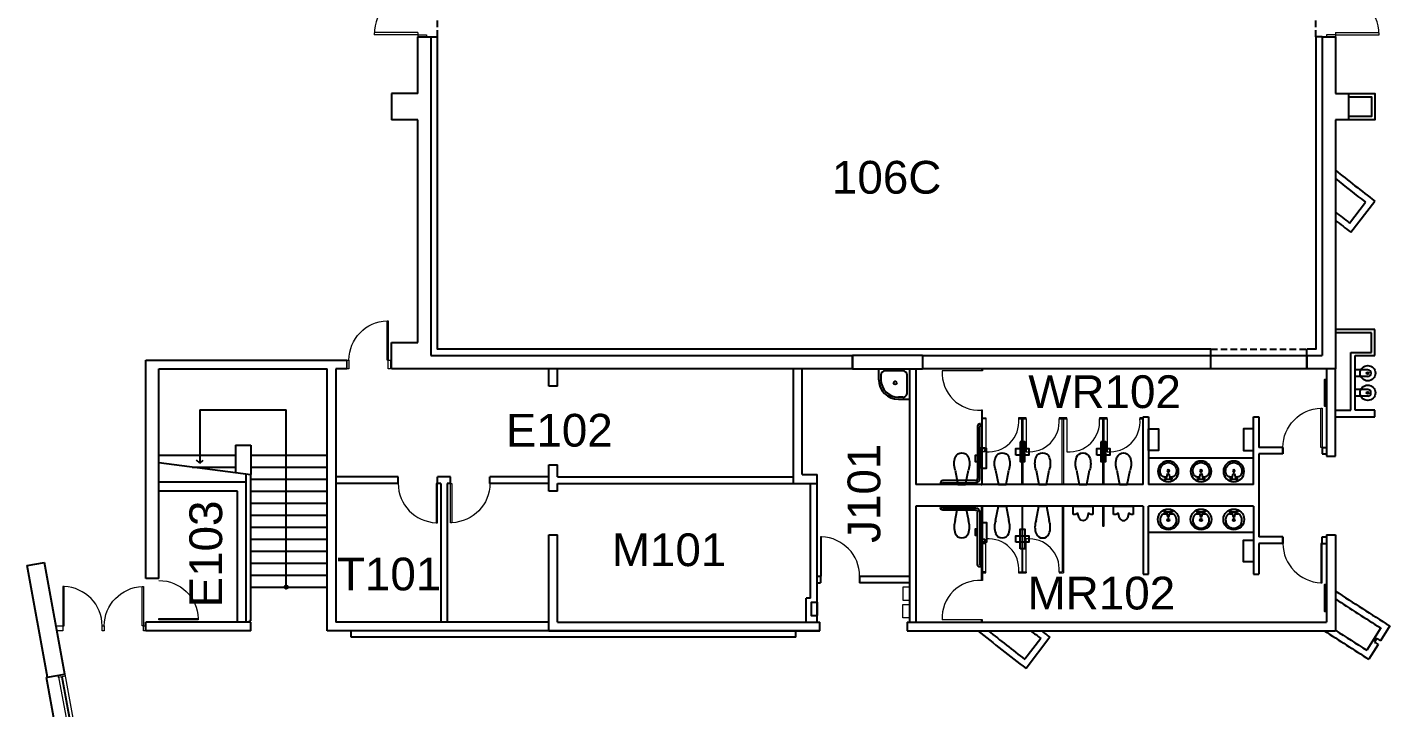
# Model space of a CAD drawing. Header units: inches. Extents: x 727 to 5370, y 324 to 3824.
# Drawn here: x 846 to 2093, y 1530 to 2154 of the extents above; entities that cross this region are included whole.
import ezdxf

# ---------------------------------------------------------------- set-up
doc = ezdxf.new("R2010")
doc.units = ezdxf.units.IN
doc.header["$LTSCALE"] = 48
doc.header["$MEASUREMENT"] = 0
doc.linetypes.add('HIDDEN2', pattern=[0.1875, 0.125, -0.0625])
for name, color, linetype, lineweight in [('A-DOOR', 4, 'Continuous', 13), ('A-FLOR-DRAN', 1, 'Continuous', 5), ('A-FLOR-SPCL', 1, 'Continuous', 25), ('A-FLOR-TPTN', 5, 'Continuous', 18), ('A-PHONE', 1, 'Continuous', 5), ('A-WALL-JAMB', 6, 'Continuous', 5)]:
    doc.layers.add(name, color=color, linetype=linetype, lineweight=lineweight)
for name, color, linetype in [('A-FLOR-CASE', 3, 'Continuous'), ('A-FLOR-PFIX', 3, 'Continuous'), ('A-FLOR-STRS', 4, 'Continuous'), ('A-GLAZ', 3, 'Continuous'), ('A-PFLR-TEXT', 7, 'Continuous'), ('A-WALL', 5, 'Continuous')]:
    doc.layers.add(name, color=color, linetype=linetype)
doc.styles.add('ATT', font='txt')
doc.styles.get("Standard").update_dxf_attribs({"font": 'arial.ttf'})

# ---------------------------------------------------------------- blocks, each defined once
blk = doc.blocks.new('d_dr90')
blk.add_lwpolyline([(0, 0), (0.033, 0), (0.033, 1), (0, 1)], close=True)
blk.add_arc((0, 0), 1, 0, 88.0908)
blk = doc.blocks.new('TP03')
at = {"linetype": 'Continuous'}
for p, q in [((-6, -13), (-3.5, 0)), ((-3.5, 0), (3.5, 0)), ((3.5, 0), (6, -13))]:
    blk.add_line(p, q, dxfattribs=at)
for centre, radius, start, end in [((11.4, -19), 18.4, 160.9491, 199.0511), ((-11.4, -19), 18.4, 340.9491, 19.0511), ((0, -22.5), 6.5, 202.6186, 337.3803)]:
    blk.add_arc(centre, radius, start, end, dxfattribs=at)
blk.add_point((0, 0), dxfattribs=at)
blk = doc.blocks.new('15PLAV05')
at = {"color": 0, "linetype": 'ByBlock'}
for p, q in [((2.5, -1.5), (2.5, 1.5)), ((7.5, 0.5), (3.5, 1.5)), ((4.5, 1.25), (4.5, 3.741657)), ((7.5, -0.5), (7.5, 0.5)), ((3.5, -1.5), (7.5, -0.5)), ((4.5, -3.741657), (4.5, -1.25))]:
    blk.add_line(p, q, dxfattribs=at)
for centre, radius in [((9.5, 0), 9.5), ((3, 2.5), 1), ((10, 0), 1), ((3, -2.5), 1)]:
    blk.add_circle(centre, radius, dxfattribs=at)
for centre, radius, start, end in [((7.5, 3.741657), 3, 123.748989, 180), ((10, 0), 7.5, 236.251011, 123.748989), ((7.5, -3.741657), 3, 180, 236.251011)]:
    blk.add_arc(centre, radius, start, end, dxfattribs=at)
at = {"color": 0, "linetype": 'ByBlock', "style": 'ATT'}
for tag, p, flags in [('ITEM', (0, -18), 3), ('ROOM_NUMBER', (0, -27), 1)]:
    blk.add_attdef(tag, p, '', height=6, dxfattribs=dict(at, flags=flags))
blk = doc.blocks.new('URNP01')
for p, q in [((0, -9), (0, 9)), ((0, 9), (7.5, 9)), ((7.5, 7), (6, 5)), ((6, 5), (10.6, 3.7)), ((7.5, 9), (7.5, 7)), ((7.5, -9), (0, -9)), ((10.6, -3.7), (6, -5)), ((6, -5), (7.5, -7)), ((7.5, -7), (7.5, -9))]:
    blk.add_line(p, q)
blk.add_arc((9, 0), 4.03, 293.6878, 66.3141)
blk.add_point((0, 0))
blk = doc.blocks.new('GBP01')
for p, q in [((-55.5, -1), (-55.5, -1.5)), ((-53.3, -1), (-55.5, -1)), ((-53.5, -3.5), (-5.5, -3.5)), ((-53.3, -1.125), (-53.3, -1)), ((-5.5, -1.5), (-52.925, -1.5)), ((-3.5, -5.5), (-3.5, -35.5)), ((-1.5, -35.125), (-1.5, -5.5)), ((-1, -35.5), (-1.125, -35.5)), ((-1, -37.5), (-1, -35.5)), ((-1.5, -37.5), (-1, -37.5))]:
    blk.add_line(p, q)
for centre, radius, start, end in [((-53.5, -1.5), 2, 180.000008, 270.000006), ((-52.925, -1.125), 0.375, 180.000008, 270.000006), ((-5.5, -5.5), 4, 0.000006, 90.000003), ((-5.5, -5.5), 2, 0.000006, 90.000003), ((-1.5, -35.5), 2, 180.000008, 270.000006), ((-1.125, -35.125), 0.375, 180.000008, 270.000006)]:
    blk.add_arc(centre, radius, start, end)
blk.add_point((0, 0))
blk = doc.blocks.new('JANP01')
for p, q in [((-28, -10), (-28, 0)), ((-26, -6), (-26, -10)), ((-6, -2), (-22, -2)), ((-2, -22), (-2, -6)), ((-6, -26), (-10, -26)), ((-10, -28), (0, -28))]:
    blk.add_line(p, q)
blk.add_circle((-13, -13), 1.5)
for centre, radius, start, end in [((-10, -10), 18, 179.9999, 269.9998), ((-22, -6), 4, 90.0004, 179.998), ((-10, -10), 16, 179.9999, 269.9998), ((-6, -6), 4, 0.0018, 89.9978), ((-6, -22), 4, 269.9966, 359.9993)]:
    blk.add_arc(centre, radius, start, end)
blk = doc.blocks.new('df')
at = {"layer": 'A-FLOR-PFIX'}
for p, q in [((-3, 11.6), (-3, 5.3)), ((-3, 5.3), (-3, 0)), ((3, 0), (-3, 0)), ((3, 11.6), (3, 5.3)), ((3, 5.3), (3, 0))]:
    blk.add_line(p, q, dxfattribs=at)
for radius in [7, 1]:
    blk.add_circle((0, 11.6), radius, dxfattribs=at)
blk.add_arc((0, 11.6), 3, 0, 180, dxfattribs=at)
blk = doc.blocks.new('A$C42D63915')
at = {"layer": 'A-FLOR-PFIX', "rotation": 15.57896407929642}
for p in [(-17.3, -4.8), (0, 0)]:
    blk.add_blockref('df', p, dxfattribs=at)

msp = doc.modelspace()

# ---------------------------------------------------------------- linework, layer by layer
at = {"layer": 'A-DOOR'}
for p, q in [((1203.2, 2148.8), (1163.2, 2148.8)), ((1203.2, 2146.8), (1163.2, 2146.8)), ((1203.2, 2148.8), (1203.2, 2146.8)), ((1203.2, 2146.8), (1203.2, 2144.8)), ((1203.2, 2146.8), (1211.2, 2146.8)), ((1211.2, 2146.8), (1211.2, 2144.8)), ((2035.2, 2146.8), (2035.2, 2144.8)), ((2043.2, 2146.8), (2035.2, 2146.8)), ((2043.2, 2148.8), (2043.2, 2146.8)), ((2043.2, 2148.8), (2083.2, 2148.8)), ((2043.2, 2146.8), (2043.2, 2144.8)), ((2043.2, 2146.8), (2083.2, 2146.8)), ((1138.2, 1848.8), (1138.2, 1840.8))]:
    msp.add_line(p, q, dxfattribs=at)
for points in [[(1138.2, 1840.8), (1138.2, 1848.8), (1140.2, 1848.8), (1140.2, 1840.8)], [(1176.2, 1840.8), (1176.2, 1848.8), (1178.2, 1848.8), (1178.2, 1840.8)]]:
    msp.add_lwpolyline(points, close=True, dxfattribs=at)
for centre, start, end in [((1203.2, 2146.8), 90, 180), ((2043.2, 2146.8), 0, 90)]:
    msp.add_arc(centre, 40, start, end, dxfattribs=at)
at = {"layer": 'A-FLOR-CASE'}
for p, q in [((1968.2, 1758.8), (1872.2, 1758.8)), ((1968.2, 1690.8), (1872.2, 1690.8)), ((1142.3, 1594.8), (1142.3, 1600.8)), ((1549.2, 1594.8), (1549.2, 1600.8)), ((1549.2, 1594.8), (1142.3, 1594.8))]:
    msp.add_line(p, q, dxfattribs=at)
at = {"layer": 'A-FLOR-CASE', "ltscale": 10}
for points in [[(2035.2, 1806.8), (2035.2, 1830.8), (2033.2, 1830.8), (2033.2, 1806.8)], [(2035.2, 1618.8), (2035.2, 1642.8), (2033.2, 1642.8), (2033.2, 1618.8)]]:
    msp.add_lwpolyline(points, close=True, dxfattribs=at)
at = {"layer": 'A-FLOR-DRAN'}
for points in [[(1722.2, 1764.8), (1718.2, 1764.8), (1718.2, 1768.8), (1722.2, 1768.8)], [(1722.2, 1684.8), (1718.2, 1684.8), (1718.2, 1680.8), (1722.2, 1680.8)]]:
    msp.add_lwpolyline(points, close=True, dxfattribs=at)
for centre in [(1720.2, 1766.8), (1720.2, 1682.8)]:
    msp.add_circle(centre, 2, dxfattribs=at)
at = {"layer": 'A-FLOR-PFIX'}
msp.add_lwpolyline([(1831.2, 1714.9), (1830.2, 1714.9), (1830.2, 1696.9), (1831.2, 1696.9)], close=True, dxfattribs=at)
at = {"layer": 'A-FLOR-SPCL'}
for points in [[(1872.2, 1785.8), (1881.2, 1785.8), (1881.2, 1765.8), (1872.2, 1765.8)], [(1968.2, 1785.8), (1959.2, 1785.8), (1959.2, 1765.8), (1968.2, 1765.8)], [(1754.5, 1773.8), (1754.5, 1755.8), (1759, 1755.8), (1759, 1773.8)], [(1828.5, 1773.8), (1828.5, 1755.8), (1833, 1755.8), (1833, 1773.8)], [(1719.2, 1767.7), (1719.2, 1749.7), (1723.7, 1749.7), (1723.7, 1767.7)], [(1750.7, 1761.8), (1750.7, 1767.8), (1762.7, 1767.8), (1762.7, 1761.8)], [(1824.7, 1761.8), (1824.7, 1767.8), (1836.7, 1767.8), (1836.7, 1761.8)], [(1719.2, 1682.1), (1719.2, 1700.1), (1723.7, 1700.1), (1723.7, 1682.1)], [(1750.7, 1681.9), (1750.7, 1687.9), (1762.7, 1687.9), (1762.7, 1681.9)], [(1754.5, 1675.9), (1754.5, 1693.9), (1759, 1693.9), (1759, 1675.9)], [(1968.2, 1663.8), (1959.2, 1663.8), (1959.2, 1683.8), (1968.2, 1683.8)]]:
    msp.add_lwpolyline(points, close=True, dxfattribs=at)
for points in [[(1715.7, 1755.7), (1713.7, 1755.7), (1713.7, 1761.7), (1715.7, 1761.7)], [(1717.7, 1761.7), (1719.2, 1761.7)], [(1719.2, 1755.7), (1717.7, 1755.7)], [(1715.7, 1688.1), (1713.7, 1688.1), (1713.7, 1694.1), (1715.7, 1694.1)], [(1717.7, 1694.1), (1719.2, 1694.1)], [(1719.2, 1688.1), (1717.7, 1688.1)]]:
    msp.add_lwpolyline(points, dxfattribs=at)
at = {"layer": 'A-FLOR-STRS'}
for p, q in [((1003.7, 1803.3), (1082.7, 1803.3)), ((1003.7, 1803.3), (1003.7, 1754.2)), ((1082.7, 1640.8), (1082.7, 1803.3)), ((966.2, 1761.8), (1036.2, 1761.8)), ((1036.2, 1770.8), (1036.2, 1745.6)), ((1036.2, 1770.8), (1050.2, 1770.8)), ((1050.2, 1770.8), (1050.2, 1743.8)), ((1050.2, 1761.8), (1120.2, 1761.8)), ((966.2, 1754.8), (1050.2, 1743.8)), ((996.5, 1750.8), (1036.2, 1750.8)), ((1003.7, 1754.2), (1000.7, 1757.2)), ((1003.7, 1754.2), (1006.7, 1757.2)), ((1050.2, 1750.8), (1120.2, 1750.8)), ((1050.2, 1739.8), (1120.2, 1739.8)), ((1050.2, 1728.8), (1120.2, 1728.8)), ((1050.2, 1717.8), (1120.2, 1717.8)), ((1050.2, 1706.8), (1120.2, 1706.8)), ((1050.2, 1695.8), (1120.2, 1695.8)), ((1050.2, 1684.8), (1120.2, 1684.8)), ((1050.2, 1673.8), (1120.2, 1673.8)), ((1050.2, 1662.8), (1120.2, 1662.8)), ((1050.2, 1651.8), (1120.2, 1651.8)), ((1050.2, 1640.8), (1120.2, 1640.8))]:
    msp.add_line(p, q, dxfattribs=at)
msp.add_circle((1082.7, 1640.8), 1.5, dxfattribs=at)
at = {"layer": 'A-FLOR-TPTN'}
for p, q in [((1719.2, 1838.8), (1683.2, 1838.8)), ((1719.2, 1840.8), (1719.2, 1838.8)), ((1720.2, 1838.8), (1719.2, 1838.8)), ((1720.2, 1840.8), (1720.2, 1838.8)), ((1720.2, 1802.8), (1719.2, 1802.8)), ((1719.2, 1802.8), (1719.2, 1734.8)), ((1720.2, 1802.8), (1719.2, 1802.8)), ((1720.2, 1734.8), (1720.2, 1802.8)), ((1723.2, 1794.8), (1723.2, 1764.8)), ((1760.2, 1794.8), (1760.2, 1764.8)), ((1797.2, 1794.8), (1797.2, 1764.8)), ((1834.2, 1794.8), (1834.2, 1764.8)), ((1719.2, 1646.8), (1719.2, 1714.9)), ((1720.2, 1714.8), (1720.2, 1646.8)), ((1756.2, 1714.9), (1756.2, 1654.8)), ((1757.2, 1654.8), (1757.2, 1714.9)), ((1793.2, 1714.8), (1793.2, 1654.9)), ((1794.2, 1714.8), (1794.2, 1653.9)), ((1723.2, 1654.9), (1723.2, 1684.8)), ((1760.2, 1654.8), (1760.2, 1684.8)), ((1720.2, 1646.8), (1719.2, 1646.8)), ((1753.2, 1654.9), (1760.2, 1654.9)), ((1753.2, 1654.9), (1753.2, 1653.9)), ((1753.2, 1653.9), (1760.2, 1653.9)), ((1760.2, 1654.9), (1760.2, 1653.9)), ((1790.2, 1654.9), (1793.2, 1654.9)), ((1790.2, 1654.9), (1790.2, 1653.9)), ((1790.2, 1653.9), (1794.2, 1653.9)), ((1719.2, 1610.8), (1683.2, 1610.8)), ((1719.2, 1608.8), (1719.2, 1610.8)), ((1720.2, 1610.8), (1719.2, 1610.8)), ((1720.2, 1608.8), (1720.2, 1610.8))]:
    msp.add_line(p, q, dxfattribs=at)
for points in [[(1723.2, 1794.8), (1720.2, 1794.8), (1720.2, 1795.8), (1723.2, 1795.8)], [(1753.2, 1794.8), (1760.2, 1794.8), (1760.2, 1795.8), (1753.2, 1795.8)], [(1757.2, 1734.8), (1756.2, 1734.8), (1756.2, 1794.8), (1757.2, 1794.8)], [(1790.2, 1794.8), (1797.2, 1794.8), (1797.2, 1795.8), (1790.2, 1795.8)], [(1794.2, 1734.8), (1793.2, 1734.8), (1793.2, 1794.8), (1794.2, 1794.8)], [(1827.2, 1794.8), (1834.2, 1794.8), (1834.2, 1795.8), (1827.2, 1795.8)], [(1831.2, 1734.8), (1830.2, 1734.8), (1830.2, 1794.8), (1831.2, 1794.8)], [(1864.2, 1794.8), (1867.2, 1794.8), (1867.2, 1795.8), (1864.2, 1795.8)], [(1723.2, 1654.9), (1720.2, 1654.9), (1720.2, 1653.9), (1723.2, 1653.9)]]:
    msp.add_lwpolyline(points, close=True, dxfattribs=at)
for centre, radius, start, end in [((1717.2, 1836.8), 34, 176.5774, 273.4189), ((1725.8, 1792.3), 27.6, 264.705, 5.2906), ((1762.8, 1792.3), 27.6, 264.705, 5.2906), ((1799.8, 1792.3), 27.6, 264.705, 5.2906), ((1836.8, 1792.3), 27.6, 264.705, 5.2906), ((1725.8, 1657.4), 27.6, 354.7094, 95.293), ((1762.8, 1657.4), 27.6, 354.7094, 95.295), ((1717.2, 1612.9), 34, 86.5811, 183.4226)]:
    msp.add_arc(centre, radius, start, end, dxfattribs=at)
at = {"layer": 'A-GLAZ', "ltscale": 10}
for p in [(864.2, 1558.2), (871.8, 1510.8)]:
    msp.add_line(p, (863.3, 1558.1), dxfattribs=at)
at = {"layer": 'A-GLAZ'}
msp.add_line((877.4, 1558.6), (885.2, 1515.3), dxfattribs=at)
at = {"layer": 'A-PHONE', "ltscale": 10}
for points in [[(1653.2, 1628.8), (1653.2, 1640.8), (1647.2, 1640.8), (1647.2, 1628.8)], [(1653.2, 1624.8), (1653.2, 1612.8), (1647.2, 1612.8), (1647.2, 1624.8)]]:
    msp.add_lwpolyline(points, close=True, dxfattribs=at)
at = {"layer": 'A-WALL', "linetype": 'HIDDEN2'}
for p, q in [((1221.2, 2144.8), (1221.2, 2232.8)), ((2025.2, 2144.8), (2025.2, 2232.8)), ((1929.2, 1858.8), (2017.2, 1858.8))]:
    msp.add_line(p, q, dxfattribs=at)
at = {"layer": 'A-WALL'}
for p, q in [((1203.2, 2144.8), (1215.2, 2144.8)), ((1203.2, 2092.8), (1203.2, 2144.8)), ((1215.2, 2144.8), (1215.2, 1852.8)), ((1215.2, 2144.8), (1221.2, 2144.8)), ((2031.2, 2144.8), (2025.2, 2144.8)), ((2031.2, 2144.8), (2031.2, 1852.8)), ((2031.2, 2144.8), (2043.2, 2144.8)), ((2043.2, 2144.8), (2043.2, 2092.8)), ((1179.2, 2092.8), (1179.2, 2068.8)), ((1203.2, 2092.8), (1179.2, 2092.8)), ((1203.2, 2068.8), (1179.2, 2068.8)), ((1203.2, 1864.8), (1203.2, 2068.8)), ((2043.2, 2068.8), (2043.2, 1840.8)), ((2056.2, 1974.3), (2070.8, 1993.4)), ((2057.3, 1965.9), (2079.2, 1994.4)), ((1179.2, 1864.8), (1203.2, 1864.8)), ((1179.2, 1840.8), (1179.2, 1864.8)), ((1929.2, 1852.8), (1929.2, 1858.8)), ((2017.2, 1852.5), (2017.2, 1858.8)), ((954.2, 1848.8), (1138.2, 1848.8)), ((954.2, 1648.8), (954.2, 1848.8)), ((1215.2, 1852.8), (1601.2, 1852.8)), ((1601.2, 1852.8), (1601.2, 1840.8)), ((1665.2, 1852.8), (1601.2, 1852.8)), ((1665.2, 1852.8), (1929.2, 1852.8)), ((1665.2, 1852.8), (1665.2, 1840.8)), ((1929.2, 1840.8), (1929.2, 1852.8)), ((1929.2, 1852.8), (2017.2, 1852.8)), ((2017.2, 1852.8), (2031.2, 1852.8)), ((2017.2, 1852.8), (2017.2, 1840.8)), ((966.2, 1840.8), (1120.2, 1840.8)), ((966.2, 1648.8), (966.2, 1840.8)), ((1120.2, 1600.8), (1120.2, 1840.8)), ((1138.2, 1840.8), (1128.2, 1840.8)), ((1128.2, 1840.8), (1128.2, 1608.8)), ((1203.2, 1840.8), (1179.2, 1840.8)), ((1601.2, 1840.8), (1203.2, 1840.8)), ((1323.2, 1824.8), (1323.2, 1840.8)), ((1331.2, 1824.8), (1331.2, 1840.8)), ((1547.2, 1735.8), (1547.2, 1840.8)), ((1555.2, 1743.8), (1555.2, 1840.8)), ((1601.2, 1840.8), (1665.2, 1840.8)), ((1653.2, 1840.8), (1653.2, 1608.8)), ((1659.2, 1840.8), (1659.2, 1734.8)), ((1929.2, 1840.8), (1665.2, 1840.8)), ((2017.2, 1840.8), (1929.2, 1840.8)), ((2043.2, 1840.8), (2017.2, 1840.8)), ((2035.2, 1840.8), (2035.2, 1760.8)), ((2043.2, 1760.8), (2043.2, 1840.8)), ((1331.2, 1824.8), (1323.2, 1824.8)), ((1867.2, 1734.8), (1867.2, 1796.8)), ((1867.2, 1796.8), (1872.2, 1796.8)), ((1872.2, 1796.8), (1872.2, 1734.8)), ((1968.2, 1734.8), (1968.2, 1796.8)), ((1968.2, 1796.8), (1973.2, 1796.8)), ((1973.2, 1796.8), (1973.2, 1768.8)), ((1995.2, 1768.8), (1973.2, 1768.8)), ((1995.2, 1762.8), (1973.2, 1762.8)), ((1973.2, 1762.8), (1973.2, 1686.8)), ((1995.2, 1768.8), (1995.2, 1762.8)), ((1995.2, 1762.8), (1995.2, 1768.8)), ((2031.2, 1768.8), (2035.2, 1768.8)), ((2031.2, 1768.8), (2031.2, 1762.8)), ((2031.2, 1762.8), (2035.2, 1762.8)), ((2035.2, 1760.8), (2043.2, 1760.8)), ((1323.2, 1728.8), (1323.2, 1752.8)), ((1323.2, 1752.8), (1331.2, 1752.8)), ((1331.2, 1741.8), (1331.2, 1752.8)), ((1046.2, 1736.8), (966.2, 1736.8)), ((1046.2, 1608.8), (1046.2, 1744.3)), ((1050.2, 1609.8), (1050.2, 1743.8)), ((1185.2, 1741.8), (1128.2, 1741.8)), ((1185.2, 1735.8), (1128.2, 1735.8)), ((1185.2, 1735.8), (1185.2, 1741.8)), ((1221.2, 1735.8), (1221.2, 1741.8)), ((1233.2, 1741.8), (1221.2, 1741.8)), ((1224.2, 1735.8), (1221.2, 1735.8)), ((1224.2, 1735.8), (1224.2, 1608.8)), ((1230.2, 1735.8), (1230.2, 1608.8)), ((1233.2, 1735.8), (1230.2, 1735.8)), ((1233.2, 1735.8), (1233.2, 1741.8)), ((1323.2, 1741.8), (1269.2, 1741.8)), ((1269.2, 1735.8), (1269.2, 1741.8)), ((1323.2, 1735.8), (1269.2, 1735.8)), ((1331.2, 1741.8), (1547.2, 1741.8)), ((1331.2, 1735.8), (1568.7, 1735.8)), ((1331.2, 1728.8), (1331.2, 1735.8)), ((1555.2, 1743.8), (1568.7, 1743.8)), ((1562.7, 1630.6), (1562.7, 1735.8)), ((1568.7, 1608.8), (1568.7, 1743.8)), ((1867.2, 1734.8), (1659.2, 1734.8)), ((1968.2, 1734.8), (1872.2, 1734.8)), ((1038.2, 1728.8), (966.2, 1728.8)), ((1038.2, 1608.8), (1038.2, 1728.8)), ((1331.2, 1728.8), (1323.2, 1728.8)), ((1867.2, 1714.8), (1659.2, 1714.8)), ((1659.2, 1714.8), (1659.2, 1608.8)), ((1867.2, 1714.8), (1867.2, 1652.8)), ((1872.2, 1652.8), (1872.2, 1714.8)), ((1968.2, 1714.8), (1872.2, 1714.8)), ((1968.2, 1714.8), (1872.2, 1714.8)), ((1968.2, 1714.8), (1968.2, 1652.8)), ((1323.2, 1688.8), (1331.2, 1688.8)), ((1323.2, 1600.8), (1323.2, 1688.8)), ((1331.2, 1608.8), (1331.2, 1688.8)), ((1562.7, 1630.6), (1562.7, 1688.8)), ((1995.2, 1686.8), (1973.2, 1686.8)), ((1995.2, 1680.8), (1995.2, 1686.8)), ((1995.2, 1686.8), (1995.2, 1680.8)), ((2031.2, 1686.8), (2035.2, 1686.8)), ((2031.2, 1680.8), (2031.2, 1686.8)), ((2035.2, 1688.8), (2035.2, 1608.8)), ((2035.2, 1688.8), (2043.2, 1688.8)), ((2043.2, 1688.8), (2043.2, 1600.8)), ((1995.2, 1680.8), (1973.2, 1680.8)), ((1973.2, 1680.8), (1973.2, 1652.8)), ((2031.2, 1680.8), (2035.2, 1680.8)), ((864.2, 1558.2), (845.7, 1660.6)), ((880, 1561.1), (861.4, 1663.4)), ((966.2, 1648.8), (954.2, 1648.8)), ((1568.7, 1650.8), (1571.7, 1650.8)), ((1571.7, 1650.8), (1571.7, 1644.8)), ((1607.7, 1650.8), (1607.7, 1644.8)), ((1607.7, 1650.8), (1653.2, 1650.8)), ((1867.2, 1652.8), (1872.2, 1652.8)), ((1968.2, 1652.8), (1973.2, 1652.8)), ((1568.7, 1644.8), (1571.7, 1644.8)), ((1653.2, 1644.8), (1607.7, 1644.8)), ((1558.7, 1608.8), (1558.7, 1630.6)), ((1562.7, 1630.6), (1558.7, 1630.6)), ((1050.2, 1609.8), (1049.2, 1609.8)), ((1049.2, 1608.8), (1049.2, 1609.8)), ((1050.2, 1608.8), (954.2, 1608.8)), ((1050.2, 1600.8), (954.2, 1600.8)), ((1050.2, 1600.8), (1050.2, 1608.8)), ((1323.2, 1600.8), (1120.2, 1600.8)), ((1323.2, 1608.8), (1128.2, 1608.8)), ((1571.2, 1600.8), (1142.3, 1600.8)), ((1323.2, 1600.8), (1571.2, 1600.8)), ((1331.2, 1608.8), (1571.2, 1608.8)), ((1571.2, 1600.8), (1571.2, 1608.8)), ((1651.2, 1608.8), (2035.2, 1608.8)), ((1651.2, 1608.8), (1651.2, 1600.8)), ((1651.2, 1600.8), (2043.2, 1600.8)), ((2084.7, 1603.4), (2071.9, 1583.1)), ((2093, 1605.3), (2084.4, 1591.7)), ((1773.5, 1593.7), (1759, 1574.7)), ((1781.9, 1594.8), (1760.1, 1566.3)), ((2082.3, 1588.3), (2073.8, 1574.8)), ((2081.1, 1593.9), (2078.9, 1590.5))]:
    msp.add_line(p, q, dxfattribs=at)
at = {"layer": 'A-WALL', "ltscale": 10}
for p, q in [((2079.2, 1876.8), (2043.2, 1876.8)), ((2076.2, 1873.8), (2043.2, 1873.8)), ((2076.2, 1855.8), (2076.2, 1873.8)), ((2079.2, 1852.8), (2079.2, 1876.8)), ((1601.2, 1840.8), (1601.2, 1852.8)), ((1665.2, 1852.8), (1665.2, 1840.8)), ((1929.2, 1840.8), (1929.2, 1852.8)), ((2017.2, 1840.8), (2017.2, 1852.8)), ((2057.2, 1855.8), (2076.2, 1855.8)), ((2057.2, 1802.8), (2057.2, 1855.8)), ((2061.2, 1802.8), (2061.2, 1852.8)), ((2061.2, 1852.8), (2079.2, 1852.8)), ((2043.2, 1802.8), (2057.2, 1802.8)), ((2043.2, 1796.8), (2079.2, 1796.8)), ((2079.2, 1802.8), (2061.2, 1802.8)), ((2079.2, 1796.8), (2079.2, 1802.8)), ((845.7, 1660.6), (861.4, 1663.4)), ((954.2, 1600.8), (954.2, 1608.8)), ((864.2, 1558.2), (880, 1561.1))]:
    msp.add_line(p, q, dxfattribs=at)
at = {"layer": 'A-WALL'}
for points in [[(1929.2, 1858.8), (1221.2, 1858.8), (1221.2, 2144.8)], [(2025.2, 2144.8), (2025.2, 1858.8), (2017.2, 1858.8)], [(2043.2, 2092.8), (2055.2, 2092.8), (2055.2, 2068.8), (2043.2, 2068.8)], [(2055.2, 2092.8), (2079.2, 2092.8), (2079.2, 2068.8), (2055.2, 2068.8)], [(2055.2, 2089.8), (2076.2, 2089.8), (2076.2, 2071.8), (2055.2, 2071.8)]]:
    msp.add_lwpolyline(points, dxfattribs=at)
msp.add_lwpolyline([(1569.2, 1614.8), (1569.2, 1626.8), (1563.2, 1626.8), (1563.2, 1614.8)], close=True, dxfattribs=at)
for radius, start, end in [(2271, 231.2653, 232.4204), (2277, 231.3863, 232.2694), (2301, 231.862, 232.271), (2307, 231.9789, 232.4204), (2583, 236.6237, 237.9352), (2589, 236.7111, 237.8021), (2805, 231.4399, 232.5881), (2799, 231.5942, 232.4652), (2775, 232.2237, 232.4642), (2769, 232.3842, 232.5881), (2619, 236.8759, 237.9334), (2613, 237.056, 237.8021), (2603, 237.8461, 237.9342), (2599, 237.8462, 237.9344)]:
    msp.add_arc((3464.2, 3794.2), radius, start, end, dxfattribs=at)
at = {"layer": 'A-WALL-JAMB'}
for p, q in [((874.1, 1560), (882.7, 1512.8)), ((880, 1561.1), (888.6, 1513.9))]:
    msp.add_line(p, q, dxfattribs=at)
for points in [[(872.8, 1600.8), (872, 1605.3), (878.2, 1605.3), (878.2, 1600.8)], [(914.2, 1600.8), (914.2, 1605.3), (916.2, 1605.3), (916.2, 1600.8)], [(952.2, 1600.8), (952.2, 1605.3), (954.2, 1605.3), (954.2, 1600.8)], [(874.1, 1560), (880, 1561.1), (880.3, 1559.1), (874.4, 1558.1)]]:
    msp.add_lwpolyline(points, close=True, dxfattribs=at)

# ---------------------------------------------------------------- block references
at = {"layer": 'A-DOOR'}
for p, xscale, yscale, zscale, rotation in [((1176.2, 1848.8), 36.00000000009186, -35.99999999999091, 36.00000000009186, 179.9999999982181), ((2031.2, 1768.8), 36.00000000007003, -35.99999999999091, 36.00000000007003, 180.0000000122025), ((1221.2, 1735.8), 36, 36, 36, 180), ((1571.7, 1650.8), 36, 36, 36, 359.9999999990519), ((2031.2, 1680.8), -36.00000000016007, -36.00000000016007, 36, 359.9999999869059), ((966.2, 1610.8), 36, -36, 36, 90.00000001046115), ((878.2, 1605.3), 36.00000000014825, 36.00000000014825, 36.00000000014825, 359.9999999938988), ((952.2, 1605.3), 36.00000000014825, -35.99999999999091, 36.00000000014825, 179.9999999938988)]:
    msp.add_blockref('d_dr90', p, dxfattribs=dict(at, xscale=xscale, yscale=yscale, zscale=zscale, rotation=rotation))
at = {"layer": 'A-DOOR', "xscale": 36, "yscale": -36, "zscale": 36}
msp.add_blockref('d_dr90', (1233.2, 1735.8), dxfattribs=at)
at = {"layer": 'A-FLOR-PFIX'}
for name, p, rotation in [('A$C42D63915', (2061.2, 1818.8), 254.4210359015057), ('JANP01', (1653.2, 1840.8), 359.9999999992183), ('15PLAV05', (1890.2, 1712.3), 269.9928089640882), ('15PLAV05', (1920.2, 1712.3), 269.9928089640882), ('15PLAV05', (1950.2, 1712.3), 269.9928089640882)]:
    msp.add_blockref(name, p, dxfattribs=dict(at, rotation=rotation))
at = {"layer": 'A-FLOR-PFIX', "linetype": 'Continuous'}
for p, xscale, yscale, rotation in [((1701.2, 1734.9), -0.999997872315131, 0.9999978698024279, 180.0011989966844), ((1738.2, 1734.9), -0.999997872315131, 0.9999978698024279, 180.0011989966844), ((1775.2, 1734.9), -0.999997872315131, 0.9999978698024279, 180.0011989966844), ((1812.2, 1734.8), -0.999997872315131, 0.9999978698024279, 180.0011989966844), ((1849.2, 1734.8), -0.999997872315131, 0.9999978698024279, 180.0011989966844), ((1701.2, 1714.9), 0.9999978725133994, 0.9999978725133994, 359.9988010071199), ((1738.2, 1714.9), 0.9999978725133994, 0.9999978725133994, 359.9988010071199), ((1775.2, 1714.8), 0.9999978721195935, 0.9999978721195935, 359.9988009929454)]:
    msp.add_blockref('TP03', p, dxfattribs=dict(at, xscale=xscale, yscale=yscale, rotation=rotation))
at = {"layer": 'A-FLOR-PFIX', "xscale": -1, "rotation": 270.0071910508153}
for p in [(1890.2, 1737.3), (1920.2, 1737.3), (1950.2, 1737.3)]:
    msp.add_blockref('15PLAV05', p, dxfattribs=at)
at = {"layer": 'A-FLOR-PFIX', "linetype": 'Continuous', "rotation": 270.0000000029182}
for p in [(1812.2, 1714.9), (1849.2, 1714.8)]:
    msp.add_blockref('URNP01', p, dxfattribs=at)
at = {"layer": 'A-FLOR-SPCL', "rotation": 270}
msp.add_blockref('GBP01', (1719.2, 1734.8), dxfattribs=at)
at = {"layer": 'A-FLOR-SPCL', "xscale": -1, "rotation": 270}
msp.add_blockref('GBP01', (1719.2, 1714.8), dxfattribs=at)

# ---------------------------------------------------------------- texts
at = {"layer": 'A-PFLR-TEXT', "ltscale": 10}
for s, p in [('106C', (1582.3, 2001.2)), (' WR102', (1750.4, 1804.8)), ('E102', (1283.8, 1769.5)), ('M101', (1380.8, 1660)), ('T101', (1129.2, 1637.8)), (' MR102', (1749.8, 1620.3))]:
    msp.add_text(s, height=30, dxfattribs=at).set_placement(p)
for s, p in [('J101', (1626.6, 1681.3)), ('E103', (1024.1, 1622.2))]:
    msp.add_text(s, height=30, rotation=90, dxfattribs=at).set_placement(p)

doc.saveas('drawing.dxf')
